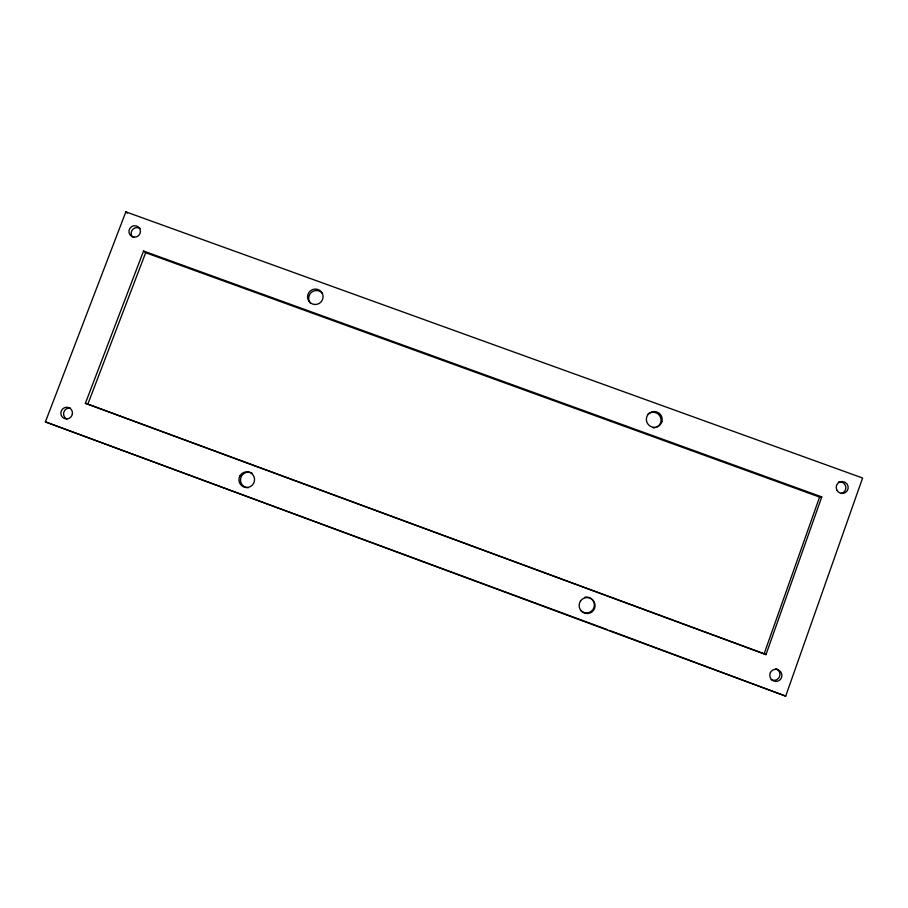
<?xml version="1.0" encoding="UTF-8"?>
<svg xmlns="http://www.w3.org/2000/svg" width="908" height="908" viewBox="0 0 908 908"><rect width="100%" height="100%" fill="white"/><g stroke="black" fill="none" stroke-linecap="round" stroke-linejoin="round"><path stroke-width="1.36" d="M785.704 696.141L862.6 478.017L125.849 211.859L45.4 421.88L785.704 696.141L609.484 630.424M765.977 654.634L764.15 653.737L819.595 497.051L821.774 496.914L765.977 654.634L85.375 403.356L143.543 251.039L821.774 496.914M85.375 403.356L87.883 404.071L145.666 252.708L143.543 251.039M70.302 408.021L68.804 407.987A5.834 5.72 -52.8 0 0 66.84 419.031M45.4 421.88L606.828 629.437M145.666 252.708L819.595 497.051M87.883 404.071L764.15 653.737M775.909 668.742L776.68 669.037A6.061 5.959 47.8 0 1 779.268 677.186A6.061 5.959 47.8 0 1 771.176 679.627M250.948 472.659L252.027 473.079M125.849 211.859L127.347 213.13M132.42 236.897A5.777 5.652 -39.3 0 1 140.229 228.532M838.799 481.819A6.004 5.891 32.1 0 1 845.745 486.688A6.004 5.891 32.1 0 1 840.956 493.498M248.327 487.709A7.82 7.741 -57.4 0 1 240.711 478.073L241.46 476.178A7.82 7.741 -57.4 0 1 250.143 472.353M580.496 610.199A7.956 7.9 54.7 0 0 593.026 609.438L593.945 607.588A7.956 7.9 54.7 0 0 590.813 598.417L588.963 597.498A7.956 7.9 54.7 0 0 584.877 597.203M657.052 426.896A7.888 7.809 22.5 0 0 659.968 424.081L660.774 422.209A7.888 7.809 22.5 0 0 647.676 414.434M655.145 427.645A7.888 7.809 22.5 0 1 653.102 427.884M310.4 303.113A7.741 7.65 -32.5 0 1 311.455 292.297A7.741 7.65 -32.5 0 1 322.317 293.227M72.368 414.003L71.914 415.467A5.868 5.754 -52.8 0 1 65.16 418.747A5.868 5.754 -52.8 0 1 60.893 412.686A5.868 5.754 -52.8 0 1 66.171 407.295L67.68 407.34A5.868 5.754 -52.8 0 1 72.368 414.003M770.461 672.499L769.927 673.974A6.106 5.993 47.8 0 0 774.036 681.114A6.106 5.993 47.8 0 0 781.425 677.765A6.106 5.993 47.8 0 0 778.599 670.036L777.123 669.468A6.106 5.993 47.8 0 0 770.461 672.499M239.928 475.917L239.167 477.824A7.866 7.786 -57.4 0 0 253.548 483.453L254.308 481.546A7.866 7.786 -57.4 0 0 250.551 472.807L248.656 472.069A7.866 7.786 -57.4 0 0 239.928 475.917M661.921 421.596L661.103 423.491A7.934 7.866 22.5 0 1 652.148 427.01L650.241 426.181A7.934 7.866 22.5 0 1 646.644 417.271L647.461 415.387A7.934 7.866 22.5 0 1 661.921 421.596M580.473 601.096L579.554 602.957A8.013 7.945 54.6 0 0 593.741 610.04L594.661 608.178A8.013 7.945 54.6 0 0 591.517 598.951L589.655 598.02A8.013 7.945 54.6 0 0 580.473 601.096M134.089 237.147A5.811 5.698 -39.3 0 0 139.957 228.986A5.811 5.698 -39.3 0 0 130.026 228.146A5.811 5.698 -39.3 0 0 134.089 237.147M836.756 489.945A6.038 5.936 32.1 0 0 847.141 490.933A6.038 5.936 32.1 0 0 842.669 481.535A6.038 5.936 32.1 0 0 836.756 489.945M314.565 304.486A7.797 7.707 -32.5 0 0 322.385 293.511A7.797 7.707 -32.5 0 0 308.992 292.365A7.797 7.707 -32.5 0 0 314.565 304.486"/></g></svg>
